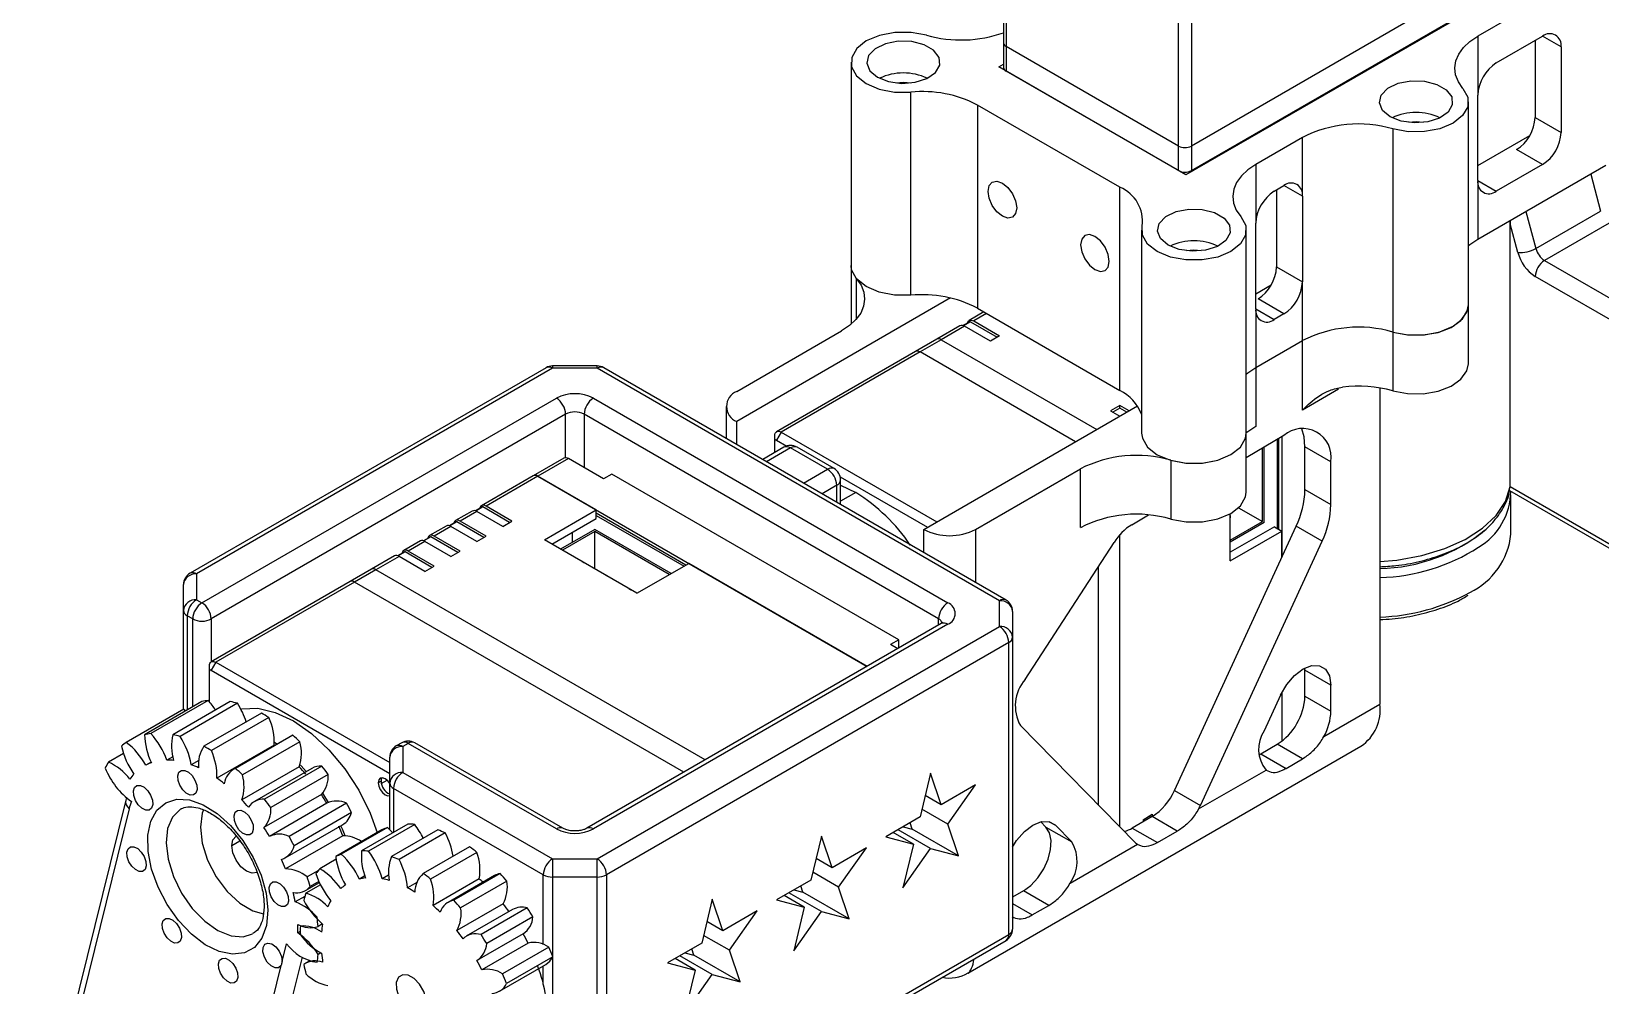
# Model space of a CAD drawing. Header units: millimetres. Extents: x 227 to 1067, y 103 to 697.
# Drawn here: x 748.4 to 868.3, y 546.5 to 619.4 of the extents above; entities that cross this region are included whole.
import ezdxf

# ---------------------------------------------------------------- set-up
doc = ezdxf.new("R2010")
doc.units = ezdxf.units.MM
doc.header["$LTSCALE"] = 2

msp = doc.modelspace()

# ---------------------------------------------------------------- linework, layer by layer
at = {"color": 7, "linetype": 'Continuous', "lineweight": 25}
for p, q in [((822.703, 632.814), (822.703, 618.524)), ((822.908, 632.528), (822.908, 618.238)), ((864.344, 626.402), (837.05, 610.646)), ((836.06, 610.646), (836.06, 624.935)), ((865.048, 624.849), (836.622, 608.439)), ((837.05, 624.935), (837.05, 610.646)), ((837.05, 608.768), (864.344, 624.524)), ((868.725, 624.686), (858.934, 619.034)), ((858.934, 619.034), (858.934, 614.543)), ((860.349, 616.992), (863.884, 619.033)), ((822.703, 618.524), (822.703, 616.646)), ((836.06, 610.646), (822.908, 618.238)), ((822.908, 618.238), (822.908, 616.36)), ((863.318, 618.707), (863.318, 612.827)), ((865.298, 618.217), (865.298, 611.684)), ((811.041, 617.044), (811.041, 601.53)), ((822.339, 616.685), (822.703, 616.895)), ((836.622, 608.439), (822.339, 616.685)), ((822.703, 616.646), (822.703, 616.475)), ((836.06, 608.768), (822.908, 616.36)), ((815.607, 599.244), (815.607, 614.758)), ((858.215, 598.509), (858.215, 614.023)), ((858.934, 608.01), (858.934, 614.543)), ((831.588, 607.492), (820.698, 613.778)), ((820.698, 613.778), (820.698, 598.264)), ((863.318, 612.827), (865.298, 611.684)), ((852.44, 611.954), (852.44, 596.44)), ((836.06, 608.768), (836.06, 610.646)), ((837.05, 610.646), (837.05, 608.768)), ((845.536, 611.299), (841.964, 609.237)), ((845.536, 606.808), (845.536, 611.299)), ((858.934, 609.153), (862.914, 611.451)), ((858.934, 609.153), (862.914, 611.451)), ((863.884, 609.235), (861.904, 610.378)), ((841.964, 609.237), (841.964, 604.746)), ((868.725, 609.171), (858.934, 603.519)), ((863.884, 609.235), (860.349, 607.194)), ((858.934, 608.01), (858.934, 603.519)), ((867.567, 608.503), (868.32, 605.68)), ((831.588, 591.978), (831.588, 607.492)), ((843.378, 607.195), (844.122, 607.625)), ((843.556, 607.298), (843.556, 601.419)), ((845.536, 606.808), (845.536, 600.276)), ((863.37, 602.822), (868.32, 605.68)), ((841.964, 598.213), (841.964, 604.746)), ((861.417, 604.7), (861.417, 604.953)), ((861.417, 584.632), (861.417, 604.7)), ((861.999, 602.518), (861.417, 604.7)), ((868.985, 604.759), (864.035, 601.901)), ((833.244, 604.226), (833.244, 588.712)), ((841.244, 588.712), (841.244, 604.226)), ((811.041, 601.53), (811.041, 597.039)), ((843.556, 601.419), (845.536, 600.276)), ((864.035, 601.901), (876.365, 594.783)), ((841.964, 599.356), (843.152, 600.042)), ((841.964, 599.356), (843.152, 600.042)), ((845.536, 595.785), (845.536, 600.276)), ((875.658, 593.558), (863.328, 600.677)), ((818.647, 599.039), (802.313, 589.61)), ((844.122, 597.826), (842.142, 598.969)), ((858.215, 594.018), (858.215, 598.509)), ((820.118, 597.228), (819.595, 596.926)), ((821.2, 597.974), (820.065, 597.319)), ((820.168, 597.223), (822.218, 596.039)), ((820.415, 597.284), (822.395, 596.141)), ((820.698, 598.264), (831.588, 591.978)), ((841.964, 598.213), (841.964, 593.723)), ((844.122, 597.826), (843.378, 597.397)), ((802.313, 591.896), (810.322, 596.519)), ((819.358, 596.911), (817.59, 595.89)), ((819.708, 596.876), (817.94, 595.855)), ((821.688, 595.733), (819.708, 596.876)), ((822.395, 596.141), (821.688, 595.733)), ((852.44, 596.44), (852.44, 591.949)), ((815.964, 594.951), (805.357, 588.828)), ((816.314, 594.917), (805.707, 588.793)), ((817.59, 595.89), (815.964, 594.951)), ((817.94, 595.855), (816.314, 594.917)), ((828.193, 588.059), (816.314, 594.917)), ((817.94, 595.855), (829.819, 588.998)), ((841.964, 593.723), (845.536, 595.785)), ((845.536, 590.477), (845.536, 595.785)), ((787.732, 593.716), (760.528, 578.012)), ((788.232, 593.667), (761.028, 577.962)), ((791.646, 593.85), (788.232, 593.85)), ((791.646, 593.667), (788.232, 593.667)), ((822.385, 575.921), (791.646, 593.667)), ((822.885, 575.971), (792.146, 593.716)), ((841.964, 593.723), (841.964, 589.232)), ((761.443, 575.752), (788.525, 591.386)), ((791.353, 591.386), (818.435, 575.752)), ((851.457, 592.17), (851.457, 568.011)), ((789.232, 590.162), (762.15, 574.527)), ((817.728, 574.527), (790.646, 590.162)), ((801.493, 590.753), (801.493, 588.32)), ((816.597, 581.364), (832.93, 590.794)), ((831.588, 590.834), (830.88, 590.426)), ((830.88, 590.426), (831.587, 590.018)), ((831.588, 590.63), (831.057, 590.324)), ((832.294, 590.426), (831.588, 590.834)), ((831.588, 590.63), (831.588, 590.834)), ((832.118, 590.324), (831.588, 590.63)), ((802.313, 587.847), (802.313, 589.61)), ((805.707, 588.793), (805.354, 588.181)), ((805.707, 588.793), (817.587, 581.936)), ((805.915, 587.639), (804.293, 586.704)), ((805.212, 587.234), (805.212, 588.099)), ((805.354, 588.181), (806.131, 587.732)), ((809.243, 585.957), (806.415, 587.59)), ((809.743, 586.007), (806.914, 587.639)), ((841.244, 584.221), (841.244, 588.712)), ((844.11, 588.54), (841.244, 586.826)), ((842.617, 581.891), (842.617, 587.647)), ((843.6, 588.235), (843.6, 581.446)), ((843.742, 581.364), (843.742, 588.32)), ((843.962, 588.451), (843.962, 579.239)), ((847.71, 586.536), (845.73, 587.679)), ((845.73, 584.4), (845.73, 587.679)), ((789.094, 586.808), (786.761, 585.461)), ((789.444, 586.773), (787.11, 585.426)), ((792.131, 585.222), (789.444, 586.773)), ((835.47, 586.643), (835.47, 582.152)), ((842.476, 581.972), (842.476, 587.562)), ((847.71, 583.257), (847.71, 586.536)), ((786.761, 585.461), (782.801, 583.175)), ((787.11, 585.426), (783.151, 583.14)), ((791.567, 582.853), (787.11, 585.426)), ((787.11, 585.426), (812.273, 570.9)), ((792.767, 585.589), (792.131, 585.222)), ((814.688, 572.935), (792.767, 585.589)), ((810.215, 585.375), (816.879, 581.528)), ((820.557, 581.364), (828.565, 585.988)), ((828.565, 581.497), (828.565, 585.988)), ((810.243, 583.269), (810.243, 585.141)), ((810.243, 584.745), (811.403, 584.179)), ((845.73, 584.4), (847.71, 583.257)), ((861.354, 584.33), (875.865, 575.953)), ((861.417, 584.632), (875.658, 576.411)), ((861.467, 580.993), (861.467, 584.014)), ((782.853, 583.084), (782.331, 582.782)), ((784.954, 581.895), (782.903, 583.079)), ((785.131, 581.997), (783.151, 583.14)), ((787.608, 580.567), (791.567, 582.853)), ((791.567, 582.191), (791.567, 582.853)), ((840.661, 583.02), (842.476, 581.972)), ((780.114, 581.624), (778.841, 580.889)), ((780.464, 581.589), (779.191, 580.854)), ((780.873, 581.941), (780.351, 581.639)), ((782.444, 580.446), (780.464, 581.589)), ((782.094, 582.767), (780.821, 582.032)), ((782.974, 580.752), (780.923, 581.936)), ((782.444, 582.732), (781.171, 581.997)), ((783.151, 580.854), (781.171, 581.997)), ((784.423, 581.589), (782.444, 582.732)), ((784.423, 581.589), (785.131, 581.997)), ((788.181, 580.236), (791.567, 582.191)), ((798.418, 578.644), (791.567, 582.599)), ((791.567, 582.436), (798.277, 578.562)), ((832.497, 581.725), (833.779, 582.466)), ((835.758, 561.43), (845.057, 581.616)), ((840.002, 578.951), (840.002, 582.549)), ((840.002, 580.544), (842.476, 581.972)), ((842.617, 581.891), (840.002, 580.381)), ((847.037, 580.473), (845.057, 581.616)), ((778.134, 580.481), (776.861, 579.746)), ((778.484, 580.446), (777.211, 579.711)), ((778.893, 580.798), (778.371, 580.496)), ((780.464, 579.303), (778.484, 580.446)), ((780.994, 579.609), (778.943, 580.793)), ((781.171, 579.711), (779.191, 580.854)), ((782.444, 580.446), (783.151, 580.854)), ((794.679, 576.485), (787.608, 580.567)), ((791.461, 581.362), (788.846, 579.852)), ((791.461, 581.199), (788.987, 579.771)), ((789.727, 581.128), (789.727, 580.361)), ((797.294, 577.995), (791.461, 581.362)), ((797.152, 577.913), (791.461, 581.199)), ((791.461, 578.343), (791.461, 581.199)), ((816.597, 579.601), (816.597, 581.364)), ((831.588, 558.654), (831.588, 580.964)), ((837.738, 560.287), (847.037, 580.473)), ((843.388, 581.568), (840.002, 579.613)), ((840.002, 578.951), (843.962, 581.237)), ((843.388, 581.568), (843.962, 581.237)), ((843.962, 579.239), (843.962, 581.237)), ((776.154, 579.338), (774.386, 578.317)), ((776.504, 579.303), (774.736, 578.282)), ((776.914, 579.655), (776.391, 579.353)), ((778.484, 578.16), (776.504, 579.303)), ((779.014, 578.466), (776.964, 579.65)), ((779.191, 578.568), (777.211, 579.711)), ((780.464, 579.303), (781.171, 579.711)), ((824.342, 569.909), (831.139, 580.373)), ((774.386, 578.317), (772.76, 577.378)), ((774.736, 578.282), (773.11, 577.344)), ((799.899, 563.756), (774.736, 578.282)), ((778.484, 578.16), (779.191, 578.568)), ((794.679, 576.485), (798.638, 578.771)), ((812.273, 570.9), (798.638, 578.771)), ((829.961, 560.307), (829.961, 578.56)), ((760.028, 575.175), (760.028, 577.146)), ((761.028, 577.962), (761.028, 575.991)), ((772.76, 577.378), (762.153, 571.255)), ((773.11, 577.344), (762.503, 571.221)), ((798.272, 562.818), (773.11, 577.344)), ((761.028, 575.991), (761.443, 575.752)), ((822.385, 573.95), (822.385, 575.921)), ((760.028, 567.614), (760.028, 575.175)), ((760.735, 574.527), (760.321, 574.767)), ((823.385, 575.105), (823.385, 573.134)), ((817.935, 574.169), (790.853, 558.535)), ((818.435, 574.119), (791.353, 558.485)), ((791.646, 556.205), (822.385, 573.95)), ((823.092, 572.726), (792.353, 554.98)), ((814.688, 572.935), (814.051, 572.568)), ((814.606, 572.247), (814.051, 572.568)), ((814.688, 572.294), (814.688, 572.935)), ((823.092, 550.434), (823.092, 572.726)), ((823.385, 573.134), (823.385, 550.842)), ((762.008, 570.526), (762.008, 570.935)), ((762.503, 571.221), (762.15, 570.608)), ((762.503, 571.221), (775.794, 563.548)), ((762.008, 568.198), (762.008, 570.526)), ((762.15, 570.608), (775.794, 562.731)), ((845.73, 570.622), (845.725, 570.778)), ((847.71, 569.479), (845.73, 570.622)), ((845.73, 568.624), (845.73, 570.622)), ((843.87, 568.7), (842.616, 565.978)), ((843.962, 568.888), (843.962, 565.188)), ((845.73, 568.624), (847.71, 567.481)), ((847.71, 567.481), (847.71, 569.479)), ((760.045, 567.624), (755.661, 565.093)), ((761.442, 568.216), (757.058, 565.685)), ((761.922, 568.295), (757.538, 565.765)), ((763.603, 568.212), (759.219, 565.681)), ((764.151, 568.082), (759.767, 565.551)), ((760.045, 567.624), (760.203, 567.501)), ((765.981, 567.33), (761.597, 564.799)), ((847.169, 565.536), (851.457, 568.011)), ((766.552, 567), (762.168, 564.47)), ((832.791, 557.431), (823.983, 566.383)), ((766.967, 564.888), (762.583, 562.357)), ((768.244, 565.572), (763.86, 563.041)), ((768.382, 565.641), (763.998, 563.11)), ((768.93, 565.139), (764.545, 562.608)), ((767.168, 564.951), (766.974, 565.088)), ((768.382, 565.641), (768.244, 565.572)), ((776.709, 565.067), (776.294, 564.828)), ((777.209, 565.018), (776.794, 564.779)), ((788.525, 558.485), (777.209, 565.018)), ((789.025, 558.535), (777.708, 565.067)), ((819.977, 547.47), (850.007, 564.806)), ((842.354, 564.226), (843.608, 564.949)), ((845.537, 563.836), (843.608, 564.949)), ((755.442, 564.257), (754.288, 563.591)), ((757.562, 563.597), (757.159, 563.365)), ((759.21, 563.998), (758.764, 563.741)), ((761.193, 563.725), (760.623, 563.395)), ((775.794, 561.991), (775.794, 563.962)), ((776.794, 564.779), (776.794, 562.808)), ((842.217, 564.152), (842.354, 564.226)), ((842.354, 564.226), (844.283, 563.112)), ((844.283, 563.112), (845.537, 563.836)), ((768.871, 563.24), (764.487, 560.709)), ((769.837, 563.107), (765.453, 560.576)), ((770.612, 563.282), (766.227, 560.751)), ((771.092, 562.648), (766.708, 560.117)), ((776.794, 562.808), (788.232, 556.205)), ((817.124, 562.748), (816.314, 559.401)), ((817.935, 560.336), (817.124, 562.748)), ((837.602, 560.012), (842.753, 562.986)), ((771.121, 560.508), (770.666, 561.227)), ((775.125, 562.138), (774.913, 562.015)), ((775.794, 558.434), (775.794, 561.991)), ((787.525, 554.98), (776.087, 561.583)), ((820.557, 561.85), (817.935, 560.336)), ((818.435, 558.845), (820.557, 561.85)), ((835.758, 561.43), (837.738, 560.287)), ((755.617, 560.682), (748.407, 531.451)), ((755.881, 560.034), (748.566, 530.379)), ((755.678, 560.882), (755.617, 560.682)), ((770.565, 561.117), (766.181, 558.587)), ((770.992, 560.443), (766.608, 557.913)), ((772.489, 560.444), (768.105, 557.913)), ((817.935, 560.336), (816.711, 561.042)), ((767.808, 556.28), (772.192, 558.811)), ((772.863, 559.73), (768.479, 557.199)), ((777.18, 558.855), (773.644, 556.814)), ((777.699, 558.831), (774.163, 556.79)), ((816.314, 559.401), (813.692, 557.887)), ((815.71, 558.474), (815.548, 558.958)), ((818.435, 558.845), (816.456, 559.988)), ((819.246, 556.433), (818.435, 558.845)), ((825.541, 559.031), (825.933, 558.632)), ((834.041, 559.426), (832.529, 558.553)), ((833.355, 559.194), (834.062, 559.602)), ((833.355, 559.194), (833.355, 559.031)), ((833.886, 559.5), (833.886, 559.337)), ((835.97, 558.312), (834.041, 559.426)), ((834.062, 559.602), (834.062, 559.439)), ((772.215, 557.966), (767.831, 555.435)), ((775.196, 558.411), (771.66, 556.37)), ((775.626, 558.595), (772.091, 556.553)), ((779.472, 558.412), (775.936, 556.371)), ((780.036, 558.181), (776.501, 556.14)), ((808.783, 557.933), (807.973, 554.585)), ((809.594, 555.521), (808.783, 557.933)), ((813.692, 557.887), (815.813, 557.332)), ((815.813, 557.332), (814.272, 558.222)), ((817.124, 556.989), (814.63, 558.428)), ((815.022, 558.655), (815.71, 558.474)), ((819.246, 556.433), (815.71, 558.474)), ((825.933, 558.632), (827.912, 557.489)), ((826.658, 558.764), (827.912, 557.489)), ((832.529, 558.553), (834.458, 557.44)), ((834.458, 557.44), (835.97, 558.312)), ((781.885, 557.118), (778.35, 555.077)), ((782.45, 556.699), (778.915, 554.658)), ((812.216, 557.035), (809.594, 555.521)), ((810.094, 554.03), (812.216, 557.035)), ((815.813, 557.332), (815.003, 553.984)), ((815.003, 553.984), (817.124, 556.989)), ((817.124, 556.989), (819.246, 556.433)), ((827.776, 554.34), (832.927, 557.314)), ((770.34, 555.323), (769.479, 554.826)), ((771.689, 556.165), (770.452, 555.451)), ((788.232, 556.205), (788.232, 554.811)), ((788.232, 556.205), (791.646, 556.205)), ((791.646, 554.811), (791.646, 556.205)), ((809.594, 555.521), (808.37, 556.227)), ((769.36, 553.784), (770.412, 554.392)), ((770.496, 554.216), (769.379, 553.571)), ((770.376, 554.47), (769.716, 554.089)), ((773.886, 554.901), (773.469, 554.66)), ((775.709, 554.963), (775.217, 554.679)), ((777.863, 554.398), (777.146, 553.984)), ((782.634, 554.672), (779.098, 552.631)), ((783.788, 554.921), (780.252, 552.88)), ((784.225, 555.077), (780.69, 553.036)), ((784.745, 554.504), (781.209, 552.463)), ((791.646, 554.811), (788.232, 554.811)), ((791.646, 532.52), (791.646, 554.811)), ((792.353, 554.98), (792.353, 532.689)), ((807.973, 554.585), (805.351, 553.072)), ((807.369, 553.659), (807.207, 554.143)), ((810.094, 554.03), (808.115, 555.173)), ((810.905, 551.618), (810.094, 554.03)), ((769.302, 553.329), (768.573, 552.909)), ((800.442, 553.118), (799.632, 549.77)), ((801.253, 550.706), (800.442, 553.118)), ((805.351, 553.072), (807.472, 552.517)), ((807.472, 552.517), (805.931, 553.406)), ((808.783, 552.173), (806.289, 553.613)), ((806.681, 553.839), (807.369, 553.659)), ((810.905, 551.618), (807.369, 553.659)), ((824.215, 553.754), (823.385, 553.275)), ((826.144, 552.64), (824.215, 553.754)), ((784.452, 552.77), (780.916, 550.729)), ((785.176, 552.331), (781.641, 550.29)), ((786.302, 552.454), (782.767, 550.413)), ((786.734, 551.774), (783.199, 549.733)), ((803.875, 552.219), (801.253, 550.706)), ((801.753, 549.215), (803.875, 552.219)), ((807.472, 552.517), (806.662, 549.169)), ((806.662, 549.169), (808.783, 552.173)), ((808.783, 552.173), (810.905, 551.618)), ((824.89, 551.916), (826.144, 552.64)), ((768.956, 550.645), (768.773, 550.539)), ((769.001, 551.091), (768.96, 551.067)), ((770.644, 551.228), (770.319, 551.041)), ((785.989, 550.473), (782.453, 548.432)), ((792.353, 532.689), (823.092, 550.434)), ((801.253, 550.706), (800.029, 551.412)), ((767.573, 548.369), (767.905, 549.717)), ((786.359, 549.767), (782.824, 547.726)), ((787.947, 549.463), (784.412, 547.422)), ((792.146, 532.231), (822.885, 549.976)), ((799.632, 549.77), (797.01, 548.257)), ((799.028, 548.844), (798.866, 549.328)), ((801.753, 549.215), (799.774, 550.358)), ((802.564, 546.803), (801.753, 549.215)), ((756.214, 502.319), (767.493, 548.045)), ((769.676, 548.412), (769.359, 548.229)), ((770.525, 549.024), (770.319, 548.906)), ((784.181, 546.101), (787.716, 548.142)), ((788.257, 548.73), (784.721, 546.689)), ((797.01, 548.257), (799.131, 547.701)), ((799.131, 547.701), (797.59, 548.591)), ((800.442, 547.358), (797.948, 548.798)), ((798.34, 549.024), (799.028, 548.844)), ((802.564, 546.803), (799.028, 548.844)), ((799.131, 547.701), (798.321, 544.354)), ((798.321, 544.354), (800.442, 547.358)), ((800.442, 547.358), (802.564, 546.803))]:
    msp.add_line(p, q, dxfattribs=at)
at = {"color": 8, "linetype": 'Continuous', "lineweight": 25}
for p, q in [((865.298, 618.217), (863.884, 619.033)), ((822.908, 616.36), (822.908, 616.356)), ((836.06, 608.764), (836.06, 608.768)), ((837.05, 608.768), (837.05, 608.686)), ((858.934, 608.01), (860.349, 607.194)), ((845.536, 606.808), (844.121, 607.624)), ((862.617, 605.646), (863.37, 602.822)), ((811.456, 597.432), (811.456, 600.505)), ((820.168, 597.223), (819.631, 596.913)), ((821.405, 597.856), (820.415, 597.284)), ((841.964, 598.213), (843.378, 597.397)), ((788.232, 593.85), (788.232, 593.667)), ((791.646, 593.667), (791.646, 593.85)), ((848.29, 592.067), (845.536, 590.477)), ((789.232, 586.84), (789.232, 590.162)), ((790.646, 590.162), (790.646, 586.079)), ((806.415, 587.59), (804.586, 586.534)), ((807.415, 584.902), (809.243, 585.957)), ((809.95, 584.732), (808.829, 584.085)), ((809.95, 583.438), (809.95, 584.732)), ((811.403, 584.179), (810.243, 583.509)), ((782.903, 583.079), (782.367, 582.769)), ((780.923, 581.936), (780.387, 581.626)), ((778.943, 580.793), (778.407, 580.483)), ((820.557, 581.364), (820.557, 577.315)), ((776.964, 579.65), (776.427, 579.34)), ((760.321, 574.767), (760.321, 567.569)), ((760.735, 567.808), (760.735, 574.527)), ((762.15, 574.527), (762.15, 571.251)), ((817.728, 574.049), (817.728, 574.527)), ((775.145, 561.961), (775.587, 562.216)), ((776.087, 561.583), (776.087, 558.224)), ((826.658, 558.764), (826.185, 559.037)), ((763.723, 557.215), (764.339, 557.57)), ((787.525, 549.667), (787.525, 554.98)), ((788.232, 554.811), (788.232, 548.793)), ((823.385, 552.785), (824.89, 551.916)), ((769.09, 548.686), (757.607, 502.133)), ((787.525, 546.61), (787.525, 548.031)), ((788.232, 548.683), (788.232, 541.697))]:
    msp.add_line(p, q, dxfattribs=at)
at = {"color": 7, "linetype": 'Continuous', "lineweight": 25, "flags": 128}
for points in [[(816.816, 619.113), (815.63, 619.328), (814.387, 619.322), (813.208, 619.096), (812.205, 618.673), (811.476, 618.091), (811.092, 617.409), (811.088, 616.692), (811.466, 616.009), (812.189, 615.425), (813.187, 614.998), (814.364, 614.768), (815.607, 614.758)], [(857.8, 615.048), (857.452, 615.548), (857.243, 616.072), (857.177, 616.61), (857.256, 617.146), (857.479, 617.669), (857.839, 618.166), (858.328, 618.624), (858.934, 619.034)], [(813.061, 615.901), (813.91, 615.565), (814.912, 615.429), (815.931, 615.511), (816.83, 615.8), (817.487, 616.257), (817.814, 616.821), (817.767, 617.414), (817.351, 617.958), (816.624, 618.378), (815.682, 618.618), (814.654, 618.645), (813.679, 618.456), (812.887, 618.077), (812.386, 617.558), (812.244, 616.969), (812.48, 616.391), (813.061, 615.901)], [(814.483, 615.46), (815.041, 615.518), (815.599, 615.46)], [(852.235, 612.88), (851.654, 613.37), (851.418, 613.949), (851.56, 614.537), (852.061, 615.056), (852.852, 615.435), (853.828, 615.624), (854.856, 615.597), (855.797, 615.357), (856.525, 614.937), (856.941, 614.393), (856.988, 613.8), (856.661, 613.237), (856.004, 612.78), (855.105, 612.491), (854.086, 612.409), (853.084, 612.545), (852.235, 612.88)], [(857.8, 615.048), (858.171, 614.365), (858.162, 613.649), (857.774, 612.969), (857.043, 612.391), (856.041, 611.969), (854.864, 611.745), (853.624, 611.74), (852.44, 611.954)], [(854.773, 612.439), (854.215, 612.497), (853.657, 612.439)], [(841.964, 609.237), (841.357, 608.828), (840.868, 608.369), (840.508, 607.872), (840.286, 607.349), (840.207, 606.813), (840.272, 606.275), (840.482, 605.751), (840.829, 605.251)], [(822.607, 607.818), (823.027, 607.479), (823.382, 607), (823.62, 606.452), (823.703, 605.919), (823.62, 605.483), (823.382, 605.21), (823.027, 605.141), (822.607, 605.287), (822.188, 605.625), (821.832, 606.105), (821.595, 606.652), (821.511, 607.185), (821.595, 607.621), (821.832, 607.895), (822.188, 607.964), (822.607, 607.818)], [(835.264, 603.083), (834.683, 603.574), (834.447, 604.152), (834.59, 604.74), (835.09, 605.259), (835.882, 605.639), (836.858, 605.827), (837.885, 605.8), (838.827, 605.56), (839.554, 605.14), (839.97, 604.597), (840.018, 604.003), (839.691, 603.44), (839.033, 602.983), (838.134, 602.694), (837.115, 602.612), (836.113, 602.748), (835.264, 603.083)], [(840.829, 605.251), (841.201, 604.566), (841.191, 603.849), (840.799, 603.168), (840.065, 602.589), (839.059, 602.169), (837.877, 601.946), (836.635, 601.944), (835.451, 602.162), (834.44, 602.58), (833.7, 603.156), (833.302, 603.836), (833.285, 604.553)], [(829.678, 603.736), (829.259, 603.882), (828.903, 603.812), (828.666, 603.539), (828.582, 603.103), (828.666, 602.57), (828.903, 602.023), (829.259, 601.543), (829.678, 601.205), (830.098, 601.059), (830.453, 601.128), (830.691, 601.401), (830.774, 601.837), (830.691, 602.37), (830.453, 602.918), (830.098, 603.397), (829.678, 603.736)], [(858.934, 603.519), (858.328, 603.11), (858.215, 603.018)], [(837.802, 602.642), (837.244, 602.7), (836.686, 602.642)], [(811.456, 600.505), (811.085, 601.188), (811.041, 601.53)], [(815.607, 599.244), (814.364, 599.254), (813.187, 599.484), (812.189, 599.911), (811.466, 600.494), (811.088, 601.178), (811.041, 601.53)], [(811.456, 600.505), (811.804, 600.006), (812.013, 599.481), (812.079, 598.944), (812, 598.407), (811.777, 597.884), (811.417, 597.387), (810.928, 596.929), (810.322, 596.519)], [(852.44, 596.44), (853.571, 596.23), (854.759, 596.221), (855.899, 596.414), (856.89, 596.792), (857.645, 597.321), (858.098, 597.955), (858.215, 598.509)], [(852.44, 596.44), (853.624, 596.225), (854.864, 596.23), (856.041, 596.455), (857.043, 596.876), (857.774, 597.455), (858.162, 598.135), (858.215, 598.509)], [(819.933, 597.121), (819.958, 597.195), (820.004, 597.268), (820.065, 597.319), (820.14, 597.347), (820.226, 597.35), (820.319, 597.329), (820.415, 597.284)], [(841.244, 593.221), (841.357, 593.313), (841.964, 593.723)], [(841.244, 593.221), (841.357, 593.313), (841.964, 593.723)], [(852.44, 591.949), (853.571, 591.739), (854.759, 591.73), (855.899, 591.923), (856.89, 592.301), (857.645, 592.83), (858.098, 593.464), (858.215, 594.018)], [(841.964, 589.232), (841.357, 588.822), (841.244, 588.73)], [(845.73, 587.679), (845.66, 588.444), (845.48, 589.043)], [(805.212, 588.099), (805.212, 588.328), (805.212, 588.508)], [(833.244, 588.712), (833.302, 588.321), (833.7, 587.642), (834.44, 587.066), (835.451, 586.648), (836.635, 586.43), (837.877, 586.432), (839.059, 586.654), (840.065, 587.075), (840.799, 587.654), (841.191, 588.335), (841.244, 588.712)], [(835.47, 586.643), (836.653, 586.428), (837.893, 586.434), (839.071, 586.658), (840.073, 587.079), (840.803, 587.658), (841.191, 588.338), (841.244, 588.712)], [(835.47, 582.152), (836.653, 581.937), (837.893, 581.943), (839.071, 582.167), (840.073, 582.588), (840.803, 583.167), (841.191, 583.847), (841.244, 584.221)], [(783.151, 583.14), (783.054, 583.185), (782.961, 583.206), (782.876, 583.203), (782.801, 583.175), (782.739, 583.124), (782.693, 583.051), (782.669, 582.977)], [(781.171, 581.997), (781.074, 582.042), (780.981, 582.063), (780.896, 582.06), (780.821, 582.032), (780.759, 581.981), (780.714, 581.908), (780.689, 581.834)], [(840.002, 582.418), (840.015, 582.34), (840.002, 582.247)], [(779.191, 580.854), (779.094, 580.899), (779.001, 580.92), (778.916, 580.917), (778.841, 580.889), (778.779, 580.838), (778.734, 580.765), (778.709, 580.691)], [(777.211, 579.711), (777.114, 579.756), (777.022, 579.777), (776.936, 579.774), (776.861, 579.746), (776.799, 579.695), (776.754, 579.622), (776.729, 579.548)], [(790.458, 578.921), (790.549, 578.885), (790.611, 578.833)], [(792.257, 577.883), (792.345, 577.848), (792.407, 577.797)], [(794.055, 576.845), (794.141, 576.81), (794.202, 576.761)], [(843.87, 568.7), (844.339, 569.514), (844.931, 570.204), (845.587, 570.703), (846.242, 570.962), (846.834, 570.956), (847.304, 570.685), (847.606, 570.176), (847.71, 569.479)], [(764.406, 567.642), (764.493, 567.659), (765.719, 567.698), (767.048, 567.387), (768.428, 566.739), (769.807, 565.777), (771.131, 564.54), (772.35, 563.074), (773.417, 561.436), (774.29, 559.689), (774.843, 558.207)], [(759.968, 561.477), (759.747, 561.821), (759.614, 562.195), (759.591, 562.542), (759.679, 562.81), (759.866, 562.957), (760.124, 562.961), (760.413, 562.822), (760.688, 562.56), (760.909, 562.216), (761.042, 561.842), (761.066, 561.495), (760.977, 561.228), (760.79, 561.081), (760.532, 561.076), (760.244, 561.216), (759.968, 561.477)], [(769.417, 562.865), (769.01, 563.315), (768.971, 563.356)], [(775.794, 561.965), (775.646, 562.158), (775.443, 562.322), (775.24, 562.392), (775.068, 562.359), (774.953, 562.226), (774.913, 562.015)], [(756.578, 560.324), (756.357, 560.668), (756.225, 561.042), (756.201, 561.389), (756.289, 561.656), (756.476, 561.803), (756.734, 561.808), (757.023, 561.668), (757.299, 561.407), (757.52, 561.063), (757.652, 560.689), (757.676, 560.342), (757.588, 560.075), (757.4, 559.927), (757.143, 559.923), (756.854, 560.062), (756.578, 560.324)], [(774.913, 562.015), (774.953, 561.758), (775.068, 561.493), (775.24, 561.26), (775.443, 561.097), (775.646, 561.026), (775.794, 561.047)], [(759.654, 551.487), (758.787, 552.706), (758.088, 554.041), (757.593, 555.418), (757.329, 556.765), (757.311, 558.007), (757.539, 559.079), (758.002, 559.922), (758.674, 560.492), (759.519, 560.756), (760.492, 560.702), (761.54, 560.332), (762.606, 559.665), (763.633, 558.739), (764.566, 557.602), (765.355, 556.316), (765.956, 554.951), (766.338, 553.58), (766.48, 552.277), (766.374, 551.112), (766.026, 550.148), (765.455, 549.437), (764.691, 549.017), (763.776, 548.911), (762.759, 549.125), (761.695, 549.646), (760.641, 550.448), (759.654, 551.487)], [(761.56, 559.938), (761.467, 559.681), (761.319, 558.618)], [(764.269, 558.425), (764.048, 558.769), (763.916, 559.143), (763.892, 559.49), (763.98, 559.758), (764.168, 559.905), (764.425, 559.909), (764.714, 559.77), (764.99, 559.508), (765.211, 559.165), (765.343, 558.791), (765.367, 558.443), (765.279, 558.176), (765.092, 558.029), (764.834, 558.025), (764.545, 558.164), (764.269, 558.425)], [(823.385, 557.102), (823.695, 557.598), (824.286, 558.287), (824.942, 558.785), (825.598, 559.043), (826.189, 559.036), (826.658, 558.764)], [(761.319, 558.618), (761.457, 557.387), (761.87, 556.089), (762.525, 554.828), (763.368, 553.708), (764.332, 552.818), (765.338, 552.231), (766.147, 552.008)], [(763.723, 557.215), (763.811, 557.663), (764.054, 557.94)], [(772.374, 557.966), (772.169, 558.464), (772.052, 558.73)], [(824.215, 553.754), (824.79, 554.178), (825.323, 554.754), (825.772, 555.439), (826.104, 556.181), (826.295, 556.925), (826.33, 557.614), (826.206, 558.198), (825.933, 558.632)], [(756.086, 555.641), (755.865, 555.985), (755.732, 556.359), (755.708, 556.706), (755.797, 556.973), (755.984, 557.12), (756.242, 557.125), (756.53, 556.986), (756.806, 556.724), (757.027, 556.38), (757.16, 556.006), (757.184, 555.659), (757.095, 555.392), (756.908, 555.245), (756.65, 555.24), (756.361, 555.379), (756.086, 555.641)], [(765.654, 555.169), (765.65, 555.166), (765.282, 555.098), (764.848, 555.252), (764.416, 555.603), (764.05, 556.1), (763.807, 556.666), (763.723, 557.215)], [(766.963, 552.956), (766.742, 553.3), (766.609, 553.674), (766.585, 554.021), (766.674, 554.288), (766.861, 554.435), (767.119, 554.44), (767.407, 554.301), (767.683, 554.039), (767.904, 553.695), (768.037, 553.321), (768.061, 552.974), (767.972, 552.707), (767.785, 552.56), (767.527, 552.555), (767.239, 552.694), (766.963, 552.956)], [(758.779, 550.172), (758.558, 550.515), (758.425, 550.889), (758.402, 551.237), (758.49, 551.504), (758.677, 551.651), (758.935, 551.655), (759.224, 551.516), (759.5, 551.255), (759.721, 550.911), (759.853, 550.537), (759.877, 550.19), (759.788, 549.922), (759.601, 549.775), (759.344, 549.771), (759.055, 549.91), (758.779, 550.172)], [(767.493, 548.045), (767.301, 547.88), (767.028, 547.874), (766.721, 548.03), (766.433, 548.32), (766.213, 548.695), (766.099, 549.09), (766.11, 549.438), (766.245, 549.679), (766.479, 549.773), (766.774, 549.702), (767.079, 549.48), (767.341, 549.143), (767.515, 548.751), (767.573, 548.369)], [(763.08, 547.12), (762.859, 547.464), (762.727, 547.838), (762.703, 548.185), (762.792, 548.452), (762.979, 548.599), (763.236, 548.604), (763.525, 548.464), (763.801, 548.203), (764.022, 547.859), (764.155, 547.485), (764.178, 547.138), (764.09, 546.871), (763.903, 546.723), (763.645, 546.719), (763.356, 546.858), (763.08, 547.12)], [(777.199, 547.317), (776.78, 547.351), (776.463, 547.159), (776.294, 546.768), (776.299, 546.239), (776.479, 545.652), (776.805, 545.097), (777.228, 544.658), (777.683, 544.402), (778.101, 544.368), (778.419, 544.56), (778.588, 544.951), (778.582, 545.48), (778.403, 546.067), (778.077, 546.622), (777.654, 547.061), (777.199, 547.317)]]:
    msp.add_lwpolyline(points, dxfattribs=at)
at = {"color": 8, "linetype": 'Continuous', "lineweight": 25, "flags": 128}
for points in [[(851.457, 578.914), (852.752, 579.027), (854.65, 579.365), (856.412, 579.896), (857.98, 580.6), (859.302, 581.456), (860.337, 582.435), (861.05, 583.505), (861.417, 584.632)], [(759.842, 560.012), (759.795, 559.984), (759.191, 559.391), (758.819, 558.515), (758.703, 557.417), (758.853, 556.171), (759.257, 554.862), (759.888, 553.58), (760.704, 552.411)], [(760.704, 552.411), (761.649, 551.436), (762.657, 550.72), (763.662, 550.313), (764.593, 550.242), (765.31, 550.467)]]:
    msp.add_lwpolyline(points, dxfattribs=at)
at = {"color": 7, "linetype": 'Continuous', "lineweight": 25}
for centre, radius, start, end in [((819.47, 628.502), 9.756, 254.21536, 289.35275), ((864.436, 618.356), 0.873, 350.78596, 129.20329), ((823.053, 618.559), 0.352, 185.6948, 245.62534), ((823.053, 616.681), 0.352, 185.6948, 245.62534), ((862.005, 614.403), 3.074, 122.60548, 177.39452), ((815.041, 611.92), 4.306, 64.89302, 115.10698), ((816.524, 605.806), 8.999, 62.36483, 95.85069), ((854.215, 608.908), 4.298, 64.84128, 115.15872), ((860.248, 612.967), 3.074, 302.60548, 357.39452), ((849.812, 602.937), 9.392, 73.75191, 117.08582), ((862.228, 611.824), 3.074, 302.60548, 357.39452), ((836.555, 611.601), 1.076, 242.60967, 297.39033), ((836.555, 609.723), 1.076, 242.60967, 297.39033), ((859.796, 607.871), 0.873, 170.78596, 309.20329), ((830.533, 604.924), 2.776, 352.32584, 67.67954), ((845.034, 604.606), 3.074, 122.60548, 177.39452), ((844.674, 606.948), 0.873, 350.78596, 129.20329), ((837.244, 599.111), 4.298, 64.84128, 115.15872), ((862.185, 604.923), 2.412, 265.55877, 299.42701), ((865.026, 603.302), 3.127, 194.51854, 237.10784), ((864.884, 603.214), 1.563, 194.51854, 237.10784), ((840.485, 601.558), 3.074, 302.60548, 357.39452), ((864.863, 600.607), 1.537, 122.60548, 177.39452), ((842.465, 600.415), 3.074, 302.60548, 357.39452), ((816.524, 590.292), 8.999, 62.36483, 95.85069), ((820.138, 597.182), 0.0503, 54.38183, 114.31395), ((842.826, 598.074), 0.873, 170.78596, 309.20329), ((819.503, 596.59), 0.352, 54.38242, 114.30712), ((849.812, 587.422), 9.392, 73.75191, 117.08582), ((816.109, 594.63), 0.352, 54.38242, 114.30712), ((817.735, 595.569), 0.352, 54.38242, 114.30712), ((788.232, 592.85), 1, 90, 119.99731), ((791.646, 592.85), 1, 60.00269, 90), ((789.939, 588.657), 3.074, 62.60967, 117.39033), ((787.697, 590.092), 1.537, 2.60548, 57.39452), ((792.181, 590.092), 1.537, 122.60548, 177.39452), ((802.747, 590.753), 1.223, 110.78342, 249.21658), ((830.086, 588.945), 3.384, 21.03551, 63.65718), ((849.775, 582.304), 10.006, 74.55458, 96.81468), ((789.939, 588.797), 1.537, 62.60967, 117.39033), ((845.542, 586.877), 2.194, 351.04276, 130.73555), ((805.299, 588.113), 0.0873, 50.79482, 189.21389), ((806.415, 586.773), 1, 60.00269, 119.99731), ((789.239, 586.487), 0.352, 54.38242, 114.30712), ((832.842, 577.625), 9.392, 73.75191, 117.08582), ((786.905, 585.14), 0.352, 54.38242, 114.30712), ((808.415, 584.663), 1.537, 2.60548, 57.39452), ((809.243, 585.141), 1, 0, 60.00269), ((803.983, 572.292), 14.013, 34.20847, 58.02929), ((838.92, 584.572), 6.812, 334.28214, 358.55164), ((856.414, 584.337), 5.045, 300.69648, 359.24455), ((782.239, 582.446), 0.352, 54.38242, 114.30712), ((782.874, 583.039), 0.0493, 53.72401, 114.96553), ((840.899, 583.429), 6.812, 334.28214, 358.55164), ((780.259, 581.303), 0.352, 54.38242, 114.30712), ((780.894, 581.896), 0.0493, 53.72401, 114.96553), ((832.842, 573.134), 9.392, 73.75191, 117.08582), ((834.7, 578.154), 4.196, 121.66778, 148.0663), ((778.279, 580.16), 0.352, 54.38242, 114.30712), ((778.914, 580.753), 0.0493, 53.72401, 114.96553), ((818.577, 585.186), 4.304, 242.60967, 297.39033), ((855.93, 581.577), 5.568, 295.60494, 353.97753), ((776.299, 579.017), 0.352, 54.38242, 114.30712), ((776.934, 579.61), 0.0493, 53.72401, 114.96553), ((761.028, 577.146), 1, 119.99731, 180), ((774.531, 577.996), 0.352, 54.38242, 114.30712), ((760.945, 577.044), 0.922, 84.81742, 173.64866), ((772.905, 577.057), 0.352, 54.38242, 114.30712), ((760.945, 575.073), 0.922, 84.81742, 173.64866), ((761.856, 574.697), 1.537, 122.60548, 177.39452), ((762.271, 574.458), 1.537, 122.60548, 177.39452), ((760.614, 574.458), 1.537, 2.60548, 57.39452), ((819.263, 574.458), 1.537, 122.60548, 177.39452), ((818.125, 574.936), 0.873, 290.78342, 69.21658), ((822.468, 575.003), 0.922, 6.35134, 95.18258), ((822.385, 575.105), 1, 0, 60.00269), ((760.529, 575.225), 0.503, 185.6948, 245.62534), ((761.443, 575.892), 1.537, 242.60967, 297.39033), ((822.468, 573.032), 0.922, 6.35134, 95.18258), ((821.557, 572.656), 1.537, 2.60548, 57.39452), ((822.885, 573.184), 0.503, 294.37466, 354.3052), ((762.094, 570.54), 0.0873, 50.7949, 189.21437), ((826.692, 567.888), 3.099, 139.29325, 209.05996), ((841.124, 568.833), 4.61, 302.60548, 357.39452), ((762.423, 563.768), 4.555, 96.32116, 102.44461), ((757.326, 564.153), 6.187, 33.49056, 42.03089), ((762.247, 561.295), 7.048, 74.32941, 78.90627), ((758.832, 564.695), 6.306, 18.17009, 32.4851), ((760.618, 557.376), 11.306, 58.3452, 61.68502), ((843.462, 567.613), 4.249, 330.73807, 358.21779), ((848.127, 567.587), 3.357, 304.05635, 7.25583), ((762.156, 565.038), 4.814, 358.20686, 24.05228), ((757.921, 561.715), 4.065, 123.78796, 130.39456), ((761.313, 566.216), 6.187, 193.12445, 214.94898), ((752.143, 560.532), 5.76, 29.4625, 52.36339), ((758.039, 561.237), 4.555, 96.32116, 102.44461), ((762.213, 565.822), 5.157, 181.52449, 206.19931), ((752.79, 561.504), 6.379, 20.52345, 41.9042), ((762.799, 564.805), 3.686, 166.24025, 197.19462), ((757.863, 558.764), 7.048, 74.32941, 78.90627), ((754.718, 562.299), 6.006, 10.5176, 32.78385), ((763.521, 563.441), 2.355, 144.78862, 186.71463), ((756.234, 554.845), 11.306, 58.3452, 61.68502), ((757.723, 553.455), 16.189, 46.19454, 48.82343), ((765.714, 564.287), 3.327, 341.65987, 14.83365), ((776.794, 563.962), 1, 119.99731, 180), ((777.209, 564.201), 1, 60.00269, 119.99731), ((844.692, 564.574), 2.506, 145.92283, 219.30592), ((759.11, 560.83), 5.556, 150.20386, 155.56748), ((752.452, 559.554), 4.435, 38.22899, 65.54545), ((758.798, 559.23), 4.51, 83.89079, 90.43291), ((757.772, 562.507), 4.814, 358.20686, 24.05228), ((776.711, 563.86), 0.922, 84.81742, 173.64866), ((759.525, 565.359), 5.911, 202.16976, 233.96272), ((758.948, 560.142), 3.705, 136.94235, 144.40186), ((758.658, 560.422), 3.303, 108.94187, 116.99516), ((758.124, 556.52), 7.315, 65.28987, 70.02846), ((764.672, 561.719), 1.545, 115.87609, 171.74415), ((753.339, 550.924), 16.189, 46.19454, 48.82343), ((761.329, 561.756), 3.327, 341.65987, 14.83365), ((758.118, 552.986), 14.859, 40.68532, 43.63953), ((770.515, 561.903), 1.382, 86.00288, 119.36046), ((768.994, 562.514), 2.102, 318.34394, 3.6488), ((755.041, 550.978), 19.844, 36.01997, 38.31519), ((775.589, 562.157), 0.464, 149.30667, 182.3279), ((776.711, 561.889), 0.922, 84.81742, 173.64866), ((777.622, 561.513), 1.537, 122.60548, 177.39452), ((756.19, 553.168), 11.194, 51.60265, 55.17099), ((776.195, 562.152), 1.07, 180.7884, 248.01465), ((776.295, 562.041), 0.503, 185.6948, 245.62534), ((831.621, 563.238), 4.515, 302.40199, 336.39105), ((760.829, 558.822), 5.094, 159.81809, 166.22935), ((753.734, 550.455), 14.859, 40.68532, 43.63953), ((766.123, 559.423), 1.332, 85.48818, 147.34818), ((764.61, 559.983), 2.102, 318.34394, 3.6488), ((750.657, 548.447), 19.844, 36.01997, 38.31519), ((756.598, 551.791), 16.794, 31.01172, 33.7343), ((771.741, 558.925), 1.693, 63.75344, 116.25251), ((754.365, 550.496), 20.674, 26.52694, 28.76031), ((833.075, 562.436), 5.134, 331.8373, 335.26009), ((771.416, 560.083), 1.49, 301.39092, 346.28788), ((777.178, 553.319), 5.537, 84.60039, 89.9767), ((772.544, 554.925), 6.467, 26.06814, 37.15237), ((752.214, 549.26), 16.794, 31.01172, 33.7343), ((767.357, 556.394), 1.693, 63.75344, 116.25251), ((749.981, 547.965), 20.674, 26.52694, 28.76031), ((757.206, 552.068), 16.126, 21.45103, 24.2483), ((772.228, 555.546), 2.419, 54.64507, 90.28629), ((777.003, 554.774), 4.061, 109.81907, 116.4298), ((771.899, 554.534), 5.512, 41.53215, 47.44981), ((776.356, 549.99), 8.98, 65.80375, 69.69808), ((775.034, 555.492), 5.679, 9.19009, 28.26053), ((789.939, 561.215), 3.074, 242.60967, 297.39033), ((831.4, 560.448), 2.206, 283.87164, 300.7764), ((767.078, 557.528), 1.439, 288.12494, 346.77385), ((773.468, 552.733), 4.061, 109.81907, 116.4298), ((767.871, 552.036), 6.182, 25.11578, 46.95215), ((778.071, 556.393), 4.447, 174.56866, 201.83621), ((773.642, 551.278), 5.537, 84.60039, 89.9767), ((769.136, 552.961), 6.318, 15.77444, 37.29261), ((773.983, 545.865), 13.75, 51.99027, 54.92152), ((778.61, 555.33), 4.078, 350.70898, 19.61944), ((825.445, 556.019), 2.872, 324.23432, 30.79845), ((833.53, 558.157), 1.036, 224.4798, 234.43348), ((752.822, 549.537), 16.126, 21.45103, 24.2483), ((767.788, 552.783), 2.652, 50.37769, 89.06193), ((773.833, 552.381), 4.567, 137.75991, 143.87285), ((767.769, 551.06), 5.146, 33.86409, 58.57332), ((777.376, 557.145), 5.769, 187.72203, 210.60079), ((778.669, 555.187), 2.979, 156.56729, 192.31693), ((772.82, 547.949), 8.98, 65.80375, 69.69808), ((771.674, 553.523), 5.491, 4.81882, 28.46954), ((789.06, 554.91), 1.537, 122.60548, 177.39452), ((790.818, 554.91), 1.537, 2.60548, 57.39452), ((768.671, 554.968), 1.366, 259.15905, 319.94586), ((752.185, 548.848), 18.298, 16.6447, 19.06747), ((776.206, 557.063), 6.38, 198.16607, 219.54451), ((774.223, 551.443), 3.306, 123.223, 131.27114), ((774.316, 551.063), 3.695, 95.79129, 103.26354), ((774.178, 549.063), 5.711, 73.93136, 79.52039), ((779.59, 553.665), 1.879, 131.29997, 180.18816), ((770.447, 543.824), 13.75, 51.99027, 54.92152), ((775.074, 553.289), 4.078, 350.70898, 19.61944), ((774.202, 544.907), 12.901, 47.50085, 49.18932), ((784.435, 553.793), 1.301, 99.28121, 119.84905), ((770.959, 542.517), 18.269, 41.00691, 43.43228), ((782.121, 554.055), 2.662, 331.11588, 9.70383), ((788.203, 556.254), 1.443, 241.95976, 271.1441), ((791.675, 556.254), 1.443, 268.8559, 298.04024), ((755.65, 550.418), 13.161, 10.90998, 14.11311), ((767.144, 549.103), 4.066, 40.44738, 69.41501), ((776.08, 551.297), 7.076, 161.24714, 165.81215), ((774.551, 555.781), 5.999, 207.27998, 229.56301), ((768.36, 550.042), 3.674, 42.87457, 73.89572), ((775.196, 550.72), 4.526, 149.74875, 156.27539), ((772.862, 545.883), 9.164, 58.05514, 62.13273), ((780.934, 551.69), 1.368, 100.29255, 161.02834), ((767.423, 540.476), 18.269, 41.00691, 43.43228), ((756.586, 549.797), 13.789, 5.1738, 8.0995), ((770.513, 542.694), 13.132, 45.96706, 49.17496), ((778.586, 552.014), 2.662, 331.11588, 9.70383), ((771.865, 542.714), 16.111, 35.82218, 38.62125), ((785.889, 551.025), 1.487, 73.87928, 118.63021), ((785.039, 551.882), 1.698, 303.98306, 356.37195), ((769.076, 541.034), 20.668, 31.30876, 33.54262), ((769.712, 552.813), 1.873, 239.92223, 288.92425), ((759.584, 550.863), 9.195, 357.97821, 2.04663), ((765.65, 546.034), 5.482, 31.5936, 55.27212), ((780.3, 550.755), 11.345, 178.4249, 181.75722), ((769.181, 548.731), 2.347, 53.37435, 95.40581), ((772.846, 553.231), 4.803, 216.01179, 241.89845), ((777.894, 549.952), 7.343, 170.10193, 174.82865), ((768.329, 540.673), 16.111, 35.82218, 38.62125), ((782.356, 549.036), 1.437, 73.39147, 132.11906), ((765.541, 538.993), 20.668, 31.30876, 33.54262), ((771.303, 542.314), 16.8, 26.33529, 29.05729), ((822.385, 550.842), 1, 299.99731, 0), ((822.885, 550.892), 0.503, 294.37466, 354.3052), ((770.795, 551.846), 3.589, 216.38472, 261.08186), ((781.504, 549.841), 1.698, 303.98306, 356.37195), ((786.79, 547.718), 2.094, 56.44943, 101.86591), ((769.808, 541.367), 19.863, 21.75689, 24.05064), ((770.098, 546.868), 1.542, 68.40055, 124.36686), ((785.14, 551.309), 16.225, 191.26099, 193.88597), ((761.35, 549.798), 9.014, 350.43149, 354.31604), ((781.767, 549.958), 11.225, 184.9248, 188.4864), ((767.768, 540.273), 16.8, 26.33529, 29.05729), ((787.011, 549.333), 1.384, 300.65105, 334.18486), ((771.724, 549.77), 3.316, 225.23855, 258.48874), ((783.255, 545.677), 2.094, 56.44943, 101.86591), ((766.273, 539.326), 19.863, 21.75689, 24.05064), ((776.228, 543.873), 11.636, 357.42609, 20.61053), ((818.577, 549.895), 2.8, 258.08369, 300.52654), ((783.517, 547.258), 1.332, 272.87831, 334.71988)]:
    msp.add_arc(centre, radius, start, end, dxfattribs=at)
at = {"color": 8, "linetype": 'Continuous', "lineweight": 25}
for centre, radius, start, end in [((787.939, 593.258), 0.503, 54.38242, 114.30712), ((791.939, 593.258), 0.503, 65.69288, 125.61758), ((806.122, 587.181), 0.503, 54.38242, 114.30712), ((806.707, 587.181), 0.503, 65.69288, 125.61758), ((809.536, 585.548), 0.503, 65.69288, 125.61758), ((809.742, 585.191), 0.503, 294.37466, 354.3052), ((851.238, 591.442), 13.057, 270.95999, 309.26051), ((851.089, 592.327), 14.643, 271.43922, 302.64925), ((760.735, 577.553), 0.503, 54.38242, 114.30712), ((822.678, 575.512), 0.503, 65.69288, 125.61758), ((850.922, 590.102), 15.443, 271.98791, 298.69342), ((817.494, 574.038), 0.543, 18.53578, 64.42169), ((818.142, 573.71), 0.503, 54.38242, 114.30712), ((776.501, 564.37), 0.503, 54.38242, 114.30712), ((776.916, 564.609), 0.503, 54.38242, 114.30712), ((777.501, 564.609), 0.503, 65.69288, 125.61758), ((756.267, 560.569), 0.66, 170.14767, 234.17341), ((788.818, 558.074), 0.505, 66.36638, 125.55865), ((791.06, 558.074), 0.505, 54.44135, 113.63362), ((822.602, 550.38), 0.493, 305.01333, 6.29885)]:
    msp.add_arc(centre, radius, start, end, dxfattribs=at)
at = {"color": 7, "linetype": 'Continuous', "lineweight": 25}
msp.add_ellipse((862.124, 605.108), major_axis=(0.13, 2.422), ratio=0.2870118, start_param=1.6493749, end_param=1.7555332, dxfattribs=at)
at = {"color": 8, "linetype": 'Continuous', "lineweight": 25}
msp.add_ellipse((818.577, 554.745), major_axis=(-1.292, 7.315), ratio=0.2051198, start_param=3.2188417, end_param=3.6723991, dxfattribs=at)
at = {"color": 7, "linetype": 'Continuous', "lineweight": 25}
for points, knots in [([(845.536, 590.477), (845.539, 590.481), (845.72, 590.67), (846.337, 591.25), (847.345, 591.961), (848.261, 592.166), (848.588, 592.239)], [0, 0, 0, 0, 0.004228, 0.2262023, 0.7240302, 1, 1, 1, 1]), ([(851.457, 578.514), (851.862, 578.535), (852.887, 578.59), (854.475, 578.891), (856.164, 579.384), (857.697, 580.057), (859.029, 580.891), (860.123, 581.872), (860.902, 582.978), (861.325, 583.889), (861.367, 584.422), (861.376, 584.54)], [0, 0, 0, 0, 0.0818163, 0.2072561, 0.333073, 0.4594773, 0.5865987, 0.7142356, 0.8410055, 0.9647439, 1, 1, 1, 1]), ([(851.457, 574.481), (851.767, 574.493), (852.697, 574.529), (854.203, 574.788), (855.902, 575.246), (857.26, 575.77), (857.951, 576.189), (858.204, 576.343)], [0, 0, 0, 0, 0.1220742, 0.3669514, 0.6121416, 0.8578432, 1, 1, 1, 1]), ([(818.045, 574.246), (818.048, 574.249), (818.055, 574.254), (817.98, 574.201), (817.935, 574.169)], [0, 0, 0, 0, 0.3946675, 1, 1, 1, 1]), ([(845.537, 563.836), (845.778, 563.998), (846.26, 564.322), (846.829, 564.957), (847.084, 565.39), (847.169, 565.536)], [0, 0, 0, 0, 0.3994543, 0.7987922, 1, 1, 1, 1]), ([(842.753, 562.986), (842.923, 562.905), (843.264, 562.742), (843.812, 562.865), (844.165, 563.05), (844.283, 563.112)], [0, 0, 0, 0, 0.3994121, 0.7986576, 1, 1, 1, 1]), ([(759.852, 559.992), (759.892, 560.022), (760.062, 560.152), (760.463, 560.206), (761.15, 560.131), (761.971, 559.795), (762.86, 559.197), (763.734, 558.374), (764.539, 557.366), (765.227, 556.225), (765.753, 555.022), (766.088, 553.832), (766.218, 552.733), (766.152, 551.797), (765.919, 551.092), (765.634, 550.669), (765.405, 550.546), (765.31, 550.495)], [0, 0, 0, 0, 0.0226334, 0.0964534, 0.164212, 0.2367127, 0.307962, 0.3793451, 0.4513118, 0.5236874, 0.5961396, 0.668204, 0.7395134, 0.8098587, 0.8796226, 0.9501701, 1, 1, 1, 1]), ([(837.602, 560.012), (837.42, 559.728), (837.058, 559.159), (836.447, 558.614), (836.09, 558.388), (835.97, 558.312)], [0, 0, 0, 0, 0.3994121, 0.7986576, 1, 1, 1, 1]), ([(790.853, 558.535), (790.8, 558.507), (790.682, 558.446), (790.388, 558.363), (790.01, 558.321), (789.603, 558.342), (789.241, 558.426), (789.093, 558.5), (789.025, 558.535)], [0, 0, 0, 0, 0.1287993, 0.2891951, 0.4654519, 0.6521587, 0.83894, 1, 1, 1, 1]), ([(834.458, 557.44), (834.224, 557.328), (833.756, 557.104), (833.257, 557.122), (833.01, 557.266), (832.927, 557.314)], [0, 0, 0, 0, 0.3994543, 0.7987922, 1, 1, 1, 1]), ([(826.144, 552.64), (826.385, 552.802), (826.866, 553.127), (827.435, 553.761), (827.69, 554.195), (827.776, 554.34)], [0, 0, 0, 0, 0.3994543, 0.7987922, 1, 1, 1, 1]), ([(823.36, 551.791), (823.53, 551.709), (823.87, 551.546), (824.419, 551.669), (824.772, 551.854), (824.89, 551.916)], [0, 0, 0, 0, 0.3994121, 0.7986576, 1, 1, 1, 1]), ([(767.493, 548.045), (767.525, 548.117), (767.566, 548.213), (767.572, 548.338), (767.573, 548.369)], [0, 0, 0, 0, 0.7515641, 1, 1, 1, 1])]:
    msp.add_open_spline(points, degree=3, knots=knots, dxfattribs=at)
for points in [[(805.212, 588.508), (805.22, 588.578), (805.235, 588.719), (805.349, 588.842), (805.513, 588.88), (805.643, 588.822), (805.707, 588.793)], [(762.008, 570.935), (762.016, 571.005), (762.031, 571.147), (762.145, 571.269), (762.309, 571.307), (762.438, 571.249), (762.503, 571.221)]]:
    msp.add_open_spline(points, degree=3, dxfattribs=at)

doc.saveas('drawing.dxf')
